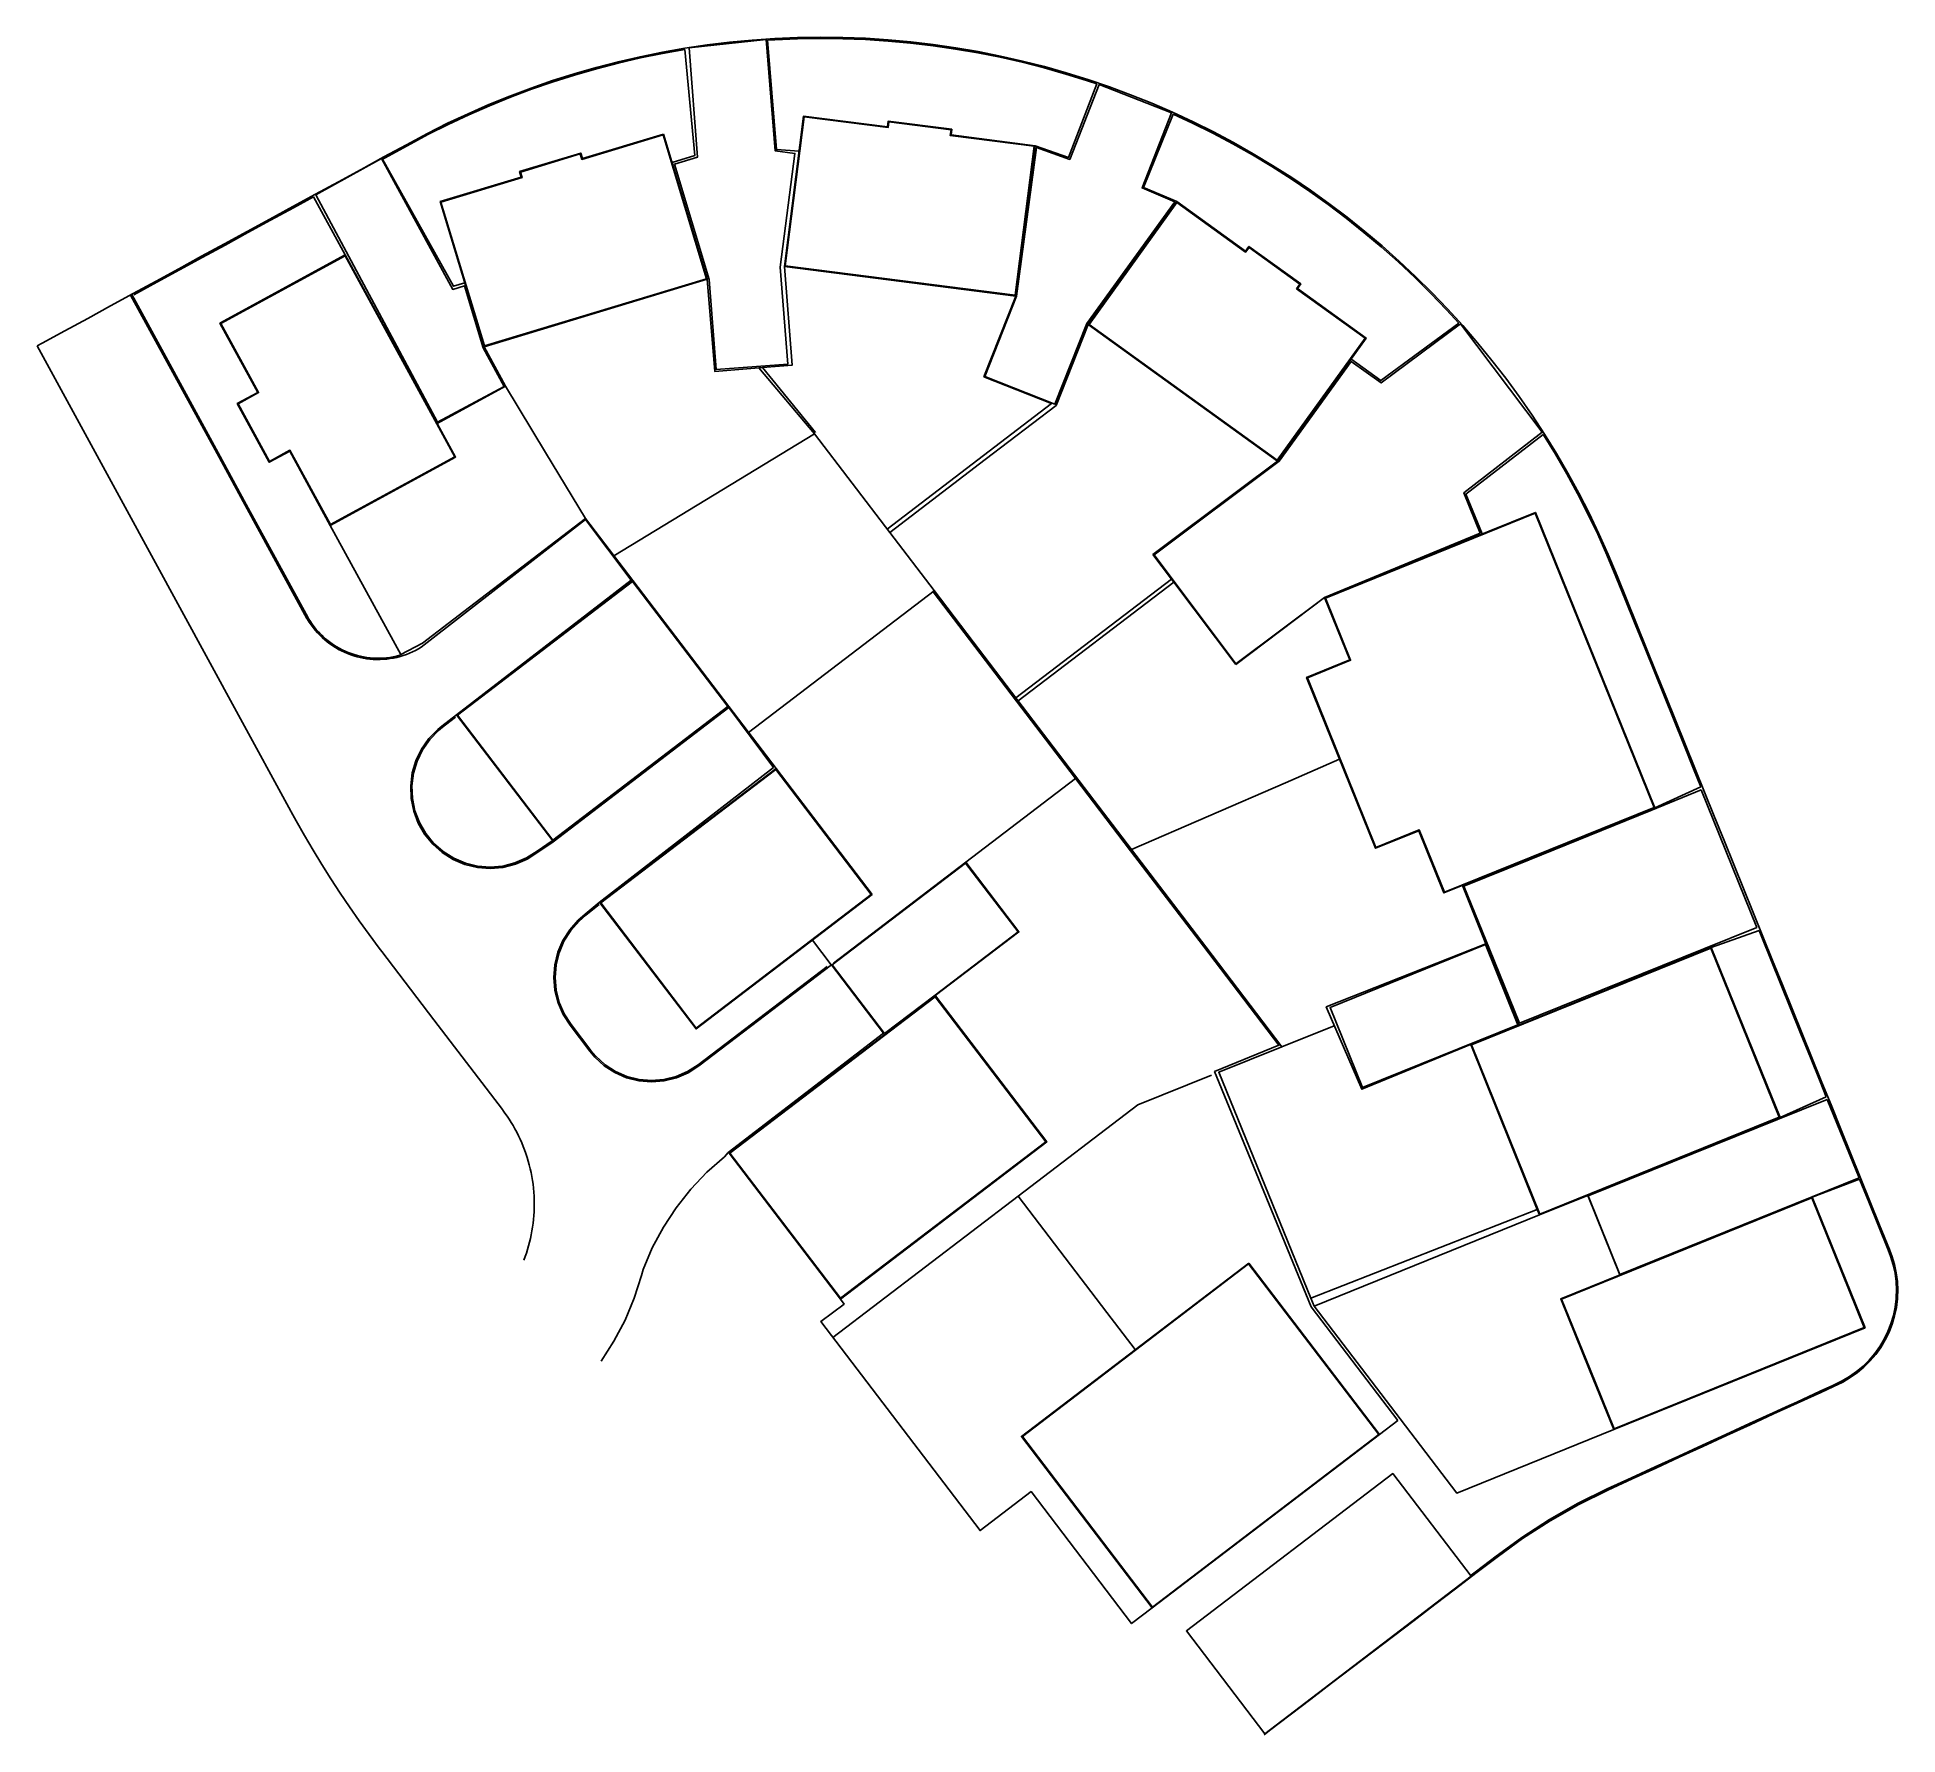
# Model space of a CAD drawing. Header units: metres. Extents: x 509194.9 to 509266.6, y 319642.9 to 319708.3.
import ezdxf

# ---------------------------------------------------------------- set-up
doc = ezdxf.new("R2010")
doc.units = ezdxf.units.M
for name, color, linetype in [('3D_LINES', 3, 'Continuous'), ('PLOTS EXTERNAL LEVEL', 150, 'Continuous'), ('PLOTS FFL', 1, 'Continuous')]:
    doc.layers.add(name, color=color, linetype=linetype)

msp = doc.modelspace()

# ---------------------------------------------------------------- linework, layer by layer
at = {"layer": '3D_LINES'}
for points in [[(509266.284, 319661.556, 12.83), (509266.269, 319661.595, 12.829), (509265.894, 319662.522, 12.814), (509265.519, 319663.449, 12.799), (509265.144, 319664.376, 12.783), (509264.769, 319665.304, 12.768), (509264.394, 319666.231, 12.752), (509264.019, 319667.158, 12.737), (509263.645, 319668.085, 12.722), (509263.27, 319669.012, 12.706), (509262.895, 319669.939, 12.691), (509262.52, 319670.866, 12.676), (509262.145, 319671.793, 12.66), (509261.77, 319672.72, 12.645), (509261.395, 319673.647, 12.629), (509261.021, 319674.574, 12.614), (509260.646, 319675.501, 12.6), (509260.271, 319676.429, 12.588), (509259.896, 319677.356, 12.577), (509259.521, 319678.283, 12.567), (509259.146, 319679.21, 12.559), (509258.771, 319680.137, 12.552), (509258.397, 319681.064, 12.547), (509258.022, 319681.991, 12.543), (509257.647, 319682.918, 12.54), (509257.272, 319683.845, 12.539), (509256.897, 319684.772, 12.539), (509256.522, 319685.699, 12.541), (509256.147, 319686.626, 12.544), (509255.776, 319687.544, 12.548), (509255.43, 319688.376, 12.554), (509255.074, 319689.174, 12.561), (509254.696, 319689.962, 12.569), (509254.297, 319690.74, 12.579), (509253.878, 319691.508, 12.591), (509253.439, 319692.263, 12.603), (509252.98, 319693.007, 12.616), (509252.501, 319693.739, 12.628), (509252.004, 319694.457, 12.641), (509251.487, 319695.162, 12.653), (509250.952, 319695.854, 12.666), (509250.398, 319696.53, 12.678), (509249.827, 319697.192, 12.691), (509249.239, 319697.839, 12.703), (509248.634, 319698.469, 12.716), (509248.012, 319699.084, 12.728), (509247.374, 319699.682, 12.741), (509246.721, 319700.262, 12.753), (509246.052, 319700.825, 12.766), (509245.369, 319701.371, 12.778), (509244.671, 319701.898, 12.791), (509243.96, 319702.406, 12.803), (509243.236, 319702.895, 12.816), (509242.499, 319703.365, 12.828), (509241.75, 319703.815, 12.841), (509240.989, 319704.246, 12.853), (509240.217, 319704.655, 12.866), (509239.434, 319705.045, 12.878), (509238.641, 319705.413, 12.891), (509237.839, 319705.761, 12.903), (509237.028, 319706.087, 12.916), (509236.209, 319706.391, 12.928), (509235.381, 319706.673, 12.941), (509234.547, 319706.934, 12.953), (509233.706, 319707.172, 12.966), (509232.859, 319707.388, 12.978), (509232.006, 319707.582, 12.991), (509231.149, 319707.753, 13.003), (509230.288, 319707.901, 13.016), (509229.422, 319708.026, 13.028), (509228.554, 319708.128, 13.041), (509227.684, 319708.207, 13.053), (509226.811, 319708.264, 13.066), (509225.938, 319708.297, 13.078), (509225.064, 319708.306, 13.091), (509224.19, 319708.293, 13.103), (509223.316, 319708.257, 13.116), (509222.444, 319708.197, 13.128), (509221.574, 319708.114, 13.141), (509220.706, 319708.009, 13.153), (509219.842, 319707.88, 13.166), (509218.981, 319707.729, 13.178), (509218.124, 319707.554, 13.191), (509217.272, 319707.358, 13.203), (509216.426, 319707.138, 13.216), (509215.586, 319706.897, 13.228), (509214.753, 319706.633, 13.241), (509213.927, 319706.347, 13.253), (509213.109, 319706.039, 13.266), (509212.299, 319705.71, 13.278), (509211.498, 319705.36, 13.291), (509210.707, 319704.988, 13.303), (509209.925, 319704.595, 13.316), (509209.122, 319704.165, 13.328), (509208.25, 319703.691, 13.341), (509207.372, 319703.212, 13.353), (509206.494, 319702.734, 13.366), (509205.616, 319702.255, 13.378), (509204.738, 319701.777, 13.391), (509203.86, 319701.298, 13.403), (509202.982, 319700.82, 13.416), (509202.104, 319700.341, 13.428), (509201.226, 319699.863, 13.441), (509200.347, 319699.384, 13.453), (509199.469, 319698.906, 13.466), (509198.591, 319698.427, 13.478), (509197.713, 319697.949, 13.491), (509196.835, 319697.47, 13.503), (509195.957, 319696.992, 13.516), (509195.079, 319696.513, 13.528), (509194.889, 319696.41, 13.531)], [(509235.722, 319706.504, 12.935), (509235.366, 319706.626, 12.941), (509234.533, 319706.886, 12.953), (509233.693, 319707.124, 12.966), (509232.847, 319707.34, 12.978), (509231.996, 319707.533, 12.991), (509231.14, 319707.704, 13.003), (509230.28, 319707.851, 13.016), (509229.416, 319707.976, 13.028), (509228.549, 319708.078, 13.041), (509227.68, 319708.158, 13.053), (509226.809, 319708.214, 13.066), (509225.937, 319708.247, 13.078), (509225.064, 319708.256, 13.091), (509224.191, 319708.243, 13.103), (509223.319, 319708.207, 13.116), (509223.03, 319708.187, 13.12)], [(509219.85, 319707.831, 13.166), (509218.99, 319707.68, 13.178), (509218.135, 319707.506, 13.191), (509217.284, 319707.309, 13.203), (509216.44, 319707.09, 13.216), (509215.601, 319706.849, 13.228), (509214.769, 319706.585, 13.241), (509213.944, 319706.3, 13.253), (509213.127, 319705.993, 13.266), (509212.318, 319705.664, 13.278), (509211.519, 319705.314, 13.291), (509210.729, 319704.943, 13.303), (509209.948, 319704.551, 13.316), (509209.145, 319704.121, 13.328), (509208.274, 319703.647, 13.341), (509208.2, 319703.606, 13.342)], [(509249.672, 319697.288, 12.693), (509249.202, 319697.805, 12.703), (509248.598, 319698.434, 12.716), (509247.977, 319699.048, 12.728), (509247.34, 319699.645, 12.741), (509246.688, 319700.224, 12.753), (509246.02, 319700.787, 12.766), (509245.338, 319701.331, 12.778), (509244.642, 319701.857, 12.791), (509243.932, 319702.365, 12.803), (509243.209, 319702.853, 12.816), (509242.473, 319703.323, 12.828), (509241.724, 319703.772, 12.841), (509240.965, 319704.202, 12.853), (509240.194, 319704.611, 12.866), (509239.412, 319705, 12.878), (509238.67, 319705.345, 12.89)], [(509205.536, 319702.155, 13.38), (509204.762, 319701.733, 13.391), (509203.884, 319701.254, 13.403), (509203.006, 319700.776, 13.416), (509202.128, 319700.297, 13.428), (509201.249, 319699.819, 13.441), (509200.371, 319699.34, 13.453), (509199.493, 319698.862, 13.466), (509198.615, 319698.383, 13.478), (509198.609, 319698.38, 13.478)], [(509223.684, 319699.472, 12.95), (509223.989, 319695.669, 12.925), (509222.834, 319695.576, 13), (509222.694, 319695.565, 13.15), (509220.999, 319695.429, 13.15), (509220.714, 319698.98, 13.175)], [(509211.045, 319682.196, 13.3), (509217.783, 319687.384, 13.25), (509216.02, 319689.718, 13.25), (509209.691, 319684.797, 13.25), (509209.583, 319684.733, 13.259), (509209.471, 319684.673, 13.267), (509209.356, 319684.618, 13.276), (509209.239, 319684.566, 13.285), (509209.118, 319684.52, 13.294), (509208.996, 319684.477, 13.303), (509208.872, 319684.44, 13.312), (509208.745, 319684.408, 13.321), (509208.618, 319684.381, 13.33), (509208.489, 319684.36, 13.339), (509208.36, 319684.343, 13.348), (509208.23, 319684.333, 13.357), (509208.1, 319684.327, 13.366), (509207.97, 319684.327, 13.375), (509207.841, 319684.332, 13.384), (509207.712, 319684.342, 13.393), (509207.585, 319684.357, 13.402), (509207.459, 319684.377, 13.41), (509207.335, 319684.403, 13.419), (509207.213, 319684.432, 13.428), (509207.092, 319684.467, 13.436), (509206.972, 319684.507, 13.445), (509206.852, 319684.552, 13.454), (509206.734, 319684.602, 13.463), (509206.617, 319684.657, 13.472), (509206.502, 319684.717, 13.481), (509206.389, 319684.782, 13.49), (509206.279, 319684.852, 13.499), (509206.172, 319684.926, 13.508), (509206.068, 319685.005, 13.517), (509205.967, 319685.087, 13.526), (509205.87, 319685.174, 13.535), (509205.776, 319685.265, 13.544), (509205.687, 319685.358, 13.553), (509205.602, 319685.456, 13.562), (509205.521, 319685.556, 13.57), (509205.445, 319685.658, 13.579), (509205.373, 319685.763, 13.588), (509205.29, 319685.897, 13.599), (509205.282, 319685.911, 13.6), (509202.903, 319690.275, 13.531), (509201.82, 319692.261, 13.5), (509198.489, 319698.371, 13.41)], [(509208.873, 319684.493, 13.311), (509208.858, 319684.489, 13.312), (509208.734, 319684.457, 13.321), (509208.608, 319684.431, 13.33), (509208.482, 319684.409, 13.339), (509208.354, 319684.393, 13.348), (509208.227, 319684.382, 13.357), (509208.099, 319684.377, 13.366), (509207.971, 319684.377, 13.375), (509207.844, 319684.382, 13.384), (509207.717, 319684.392, 13.393), (509207.592, 319684.407, 13.402), (509207.468, 319684.427, 13.41), (509207.346, 319684.451, 13.419), (509207.226, 319684.481, 13.428), (509207.107, 319684.515, 13.436), (509206.988, 319684.554, 13.445), (509206.87, 319684.599, 13.454), (509206.754, 319684.648, 13.463), (509206.639, 319684.702, 13.472), (509206.526, 319684.761, 13.481), (509206.415, 319684.825, 13.49), (509206.307, 319684.894, 13.499), (509206.201, 319684.967, 13.508), (509206.099, 319685.044, 13.517), (509205.999, 319685.125, 13.526), (509205.904, 319685.211, 13.535), (509205.812, 319685.3, 13.544), (509205.724, 319685.392, 13.553), (509205.64, 319685.488, 13.562), (509205.56, 319685.586, 13.57), (509205.485, 319685.687, 13.579), (509205.415, 319685.791, 13.588), (509205.333, 319685.923, 13.599), (509205.326, 319685.935, 13.6), (509202.947, 319690.299, 13.531), (509201.864, 319692.285, 13.5), (509198.533, 319698.395, 13.41)], [(509231.372, 319695.217, 12.925), (509232.602, 319698.332, 12.95)], [(509234.162, 319694.115, 12.7), (509235.392, 319697.232, 12.725)], [(509194.889, 319696.41, 13.46), (509198.202, 319690.333, 13.575), (509202.649, 319682.175, 13.351), (509204.665, 319678.478, 13.25), (509204.672, 319678.464, 13.25), (509204.676, 319678.457, 13.25), (509204.677, 319678.455, 13.25), (509204.679, 319678.452, 13.25), (509204.871, 319678.103, 13.25), (509205.192, 319677.538, 13.25), (509205.522, 319676.977, 13.25), (509205.861, 319676.422, 13.25), (509206.208, 319675.872, 13.25), (509206.564, 319675.327, 13.25), (509206.928, 319674.788, 13.25), (509207.3, 319674.254, 13.25), (509207.68, 319673.727, 13.25), (509208.069, 319673.206, 13.25), (509208.167, 319673.076, 13.25), (509210.175, 319670.443, 13.275), (509212.817, 319666.978, 13.2), (509212.828, 319666.963, 13.2), (509212.913, 319666.849, 13.202), (509212.996, 319666.731, 13.203), (509213.076, 319666.611, 13.205), (509213.154, 319666.488, 13.207), (509213.229, 319666.363, 13.208), (509213.301, 319666.235, 13.21), (509213.371, 319666.105, 13.212), (509213.437, 319665.973, 13.214), (509213.501, 319665.839, 13.215), (509213.561, 319665.703, 13.217), (509213.618, 319665.564, 13.219), (509213.672, 319665.424, 13.22), (509213.723, 319665.283, 13.222), (509213.77, 319665.139, 13.224), (509213.813, 319664.995, 13.226), (509213.853, 319664.849, 13.227), (509213.889, 319664.702, 13.229), (509213.922, 319664.553, 13.231), (509213.951, 319664.404, 13.232), (509213.976, 319664.254, 13.234), (509213.997, 319664.104, 13.236), (509214.015, 319663.953, 13.238), (509214.028, 319663.802, 13.239), (509214.038, 319663.65, 13.241), (509214.044, 319663.499, 13.243), (509214.046, 319663.348, 13.245), (509214.044, 319663.197, 13.246), (509214.039, 319663.046, 13.248), (509214.03, 319662.896, 13.25), (509214.017, 319662.747, 13.252), (509214, 319662.598, 13.253), (509213.98, 319662.45, 13.255), (509213.956, 319662.304, 13.257), (509213.929, 319662.158, 13.258), (509213.898, 319662.014, 13.26), (509213.864, 319661.872, 13.262), (509213.826, 319661.731, 13.263), (509213.786, 319661.591, 13.265), (509213.742, 319661.454, 13.267), (509213.695, 319661.318, 13.268), (509213.645, 319661.184, 13.27)], [(509212.108, 319696.379, 13.25), (509212.939, 319694.856, 13.225), (509214.48, 319692.305, 13.238), (509216.022, 319689.755, 13.25), (509217.841, 319687.369, 13.25)], [(509255.645, 319654.65, 12.875), (509249.596, 319652.204, 13.07), (509247.417, 319655.062, 13.11), (509244.101, 319659.41, 13.1), (509243.977, 319659.715, 12.92), (509240.421, 319668.417, 12.82), (509242.858, 319669.403, 12.69), (509239.924, 319673.25, 12.69), (509237.065, 319677, 12.74), (509234.87, 319679.878, 12.785), (509232.647, 319682.793, 12.86), (509230.957, 319685.01, 12.926), (509229.452, 319686.984, 12.985), (509227.745, 319689.222, 12.95), (509224.849, 319693.021, 13.05), (509222.694, 319695.565, 13.15)], [(509222.834, 319695.576, 13), (509224.881, 319693.077, 13.05)], [(509210.304, 319693.422, 13.25), (509212.938, 319694.858, 13.225)], [(509231.372, 319695.217, 12.925), (509233.982, 319694.186, 12.925)], [(509233.982, 319694.186, 12.925), (509227.645, 319689.354, 12.953)], [(509234.162, 319694.115, 12.7), (509231.426, 319692.028, 12.925), (509227.745, 319689.222, 12.95)], [(509224.849, 319693.021, 13.05), (509217.113, 319688.323, 13.25)], [(509259.006, 319679.423, 12.558), (509258.725, 319680.118, 12.552), (509258.35, 319681.045, 12.547), (509257.975, 319681.972, 12.543), (509257.6, 319682.899, 12.54), (509257.226, 319683.826, 12.539), (509256.851, 319684.754, 12.539), (509256.476, 319685.681, 12.541), (509256.101, 319686.608, 12.544), (509255.73, 319687.525, 12.548), (509255.385, 319688.356, 12.554), (509255.028, 319689.153, 12.561), (509254.651, 319689.94, 12.569), (509254.253, 319690.717, 12.579), (509253.835, 319691.483, 12.591), (509253.396, 319692.238, 12.603), (509252.938, 319692.98, 12.616), (509252.932, 319692.99, 12.616)], [(509237.888, 319688.369, 12.7), (509241.154, 319690.824, 12.7), (509242.685, 319691.974, 12.725)], [(509206.181, 319689.492, 13.4), (509208.896, 319684.512, 13.25), (509209.735, 319684.961, 13.25), (509211.326, 319686.174, 13.25), (509216.022, 319689.755, 13.25)], [(509241.077, 319684.131, 12.5), (509238.688, 319687.306, 12.55), (509238.598, 319687.425, 12.7), (509237.888, 319688.369, 12.7)], [(509222.303, 319681.516, 13.25), (509229.46, 319686.973, 12.985)], [(509229.414, 319686.938, 12.985), (509232.626, 319682.726, 12.92), (509234.904, 319679.738, 12.985), (509237.027, 319676.953, 12.985), (509239.832, 319673.275, 12.9), (509242.741, 319669.46, 12.9), (509240.265, 319668.443, 13.035), (509241.954, 319664.331, 13.025), (509243.99, 319659.374, 13.111), (509247.328, 319654.995, 13.2)], [(509238.598, 319687.425, 12.7), (509232.602, 319682.853, 12.86)], [(509238.688, 319687.306, 12.55), (509232.696, 319682.73, 12.858)], [(509244.502, 319686.709, 12.425), (509241.077, 319684.131, 12.5)], [(509216.551, 319674.959, 13.3), (509223.264, 319680.169, 13.25), (509221.539, 319682.476, 13.25), (509214.778, 319677.302, 13.25), (509214.186, 319676.899, 13.24), (509213.771, 319676.633, 13.234), (509213.317, 319676.436, 13.227), (509212.838, 319676.316, 13.22), (509212.346, 319676.274, 13.214), (509211.854, 319676.312, 13.207), (509211.374, 319676.429, 13.2), (509210.919, 319676.621, 13.193), (509210.501, 319676.885, 13.187), (509210.131, 319677.212, 13.18), (509209.819, 319677.595, 13.196), (509209.572, 319678.023, 13.212), (509209.398, 319678.485, 13.228), (509209.3, 319678.969, 13.244), (509209.282, 319679.463, 13.261), (509209.344, 319679.953, 13.277), (509209.483, 319680.427, 13.293), (509209.697, 319680.872, 13.309), (509209.981, 319681.277, 13.325), (509210.325, 319681.63, 13.316), (509210.482, 319681.758, 13.313), (509211.045, 319682.196, 13.3)], [(509221.545, 319682.51, 13.25), (509223.364, 319680.125, 13.25)], [(509214.736, 319677.334, 13.25), (509214.159, 319676.941, 13.24), (509213.747, 319676.677, 13.234), (509213.301, 319676.484, 13.227), (509212.83, 319676.365, 13.22), (509212.346, 319676.324, 13.214), (509211.862, 319676.361, 13.207), (509211.39, 319676.476, 13.2), (509210.942, 319676.666, 13.193), (509210.531, 319676.925, 13.187), (509210.167, 319677.247, 13.18), (509209.86, 319677.623, 13.196), (509209.618, 319678.044, 13.212), (509209.446, 319678.499, 13.228), (509209.35, 319678.975, 13.244), (509209.332, 319679.461, 13.261), (509209.393, 319679.943, 13.277), (509209.53, 319680.409, 13.293), (509209.741, 319680.847, 13.309), (509210.019, 319681.245, 13.325), (509210.359, 319681.594, 13.316), (509210.513, 319681.719, 13.313), (509211.009, 319682.105, 13.301)], [(509245.079, 319680.481, 12.425), (509242.993, 319679.575, 12.4), (509237.065, 319677, 12.74)], [(509230.674, 319676.512, 13.25), (509234.904, 319679.738, 12.985)], [(509250.721, 319673.37, 12.575), (509249.815, 319675.611, 12.425)], [(509221.519, 319665.333, 13.25), (509227.502, 319669.927, 13.25), (509225.496, 319672.558, 13.25), (509220.389, 319668.664, 13.25), (509219.977, 319668.4, 13.24), (509219.528, 319668.206, 13.229), (509219.053, 319668.089, 13.219), (509218.565, 319668.05, 13.208), (509218.077, 319668.09, 13.198), (509217.602, 319668.21, 13.188), (509217.153, 319668.405, 13.177), (509216.742, 319668.671, 13.167), (509216.38, 319669, 13.156), (509216.185, 319669.231, 13.15), (509215.424, 319670.229, 13.189), (509215.157, 319670.644, 13.204), (509214.961, 319671.098, 13.219), (509214.84, 319671.577, 13.234), (509214.798, 319672.069, 13.249), (509214.836, 319672.561, 13.264), (509214.953, 319673.041, 13.28), (509215.146, 319673.496, 13.295), (509215.409, 319673.914, 13.31), (509215.737, 319674.284, 13.325), (509216.001, 319674.51, 13.317), (509216.551, 319674.959, 13.3)], [(509225.33, 319672.494, 13.25), (509220.361, 319668.705, 13.25), (509219.954, 319668.444, 13.24), (509219.512, 319668.254, 13.229), (509219.044, 319668.138, 13.219), (509218.565, 319668.1, 13.208), (509218.085, 319668.14, 13.198), (509217.618, 319668.258, 13.188), (509217.177, 319668.45, 13.177), (509216.773, 319668.711, 13.167), (509216.416, 319669.035, 13.156), (509216.224, 319669.262, 13.15), (509215.465, 319670.257, 13.189), (509215.201, 319670.668, 13.204), (509215.008, 319671.114, 13.219), (509214.89, 319671.585, 13.234), (509214.848, 319672.069, 13.249), (509214.886, 319672.553, 13.264), (509215.001, 319673.025, 13.28), (509215.19, 319673.473, 13.295), (509215.449, 319673.884, 13.31), (509215.772, 319674.248, 13.325), (509216.033, 319674.472, 13.317), (509216.543, 319674.889, 13.301)], [(509263.837, 319667.475, 12.731), (509263.598, 319668.066, 12.722), (509263.223, 319668.993, 12.706), (509262.848, 319669.92, 12.691), (509262.474, 319670.847, 12.676), (509262.099, 319671.774, 12.66), (509261.724, 319672.701, 12.645), (509261.349, 319673.629, 12.629), (509261.247, 319673.881, 12.625)], [(509225.493, 319672.562, 13.25), (509224.769, 319673.512, 13.25)], [(509242.858, 319669.403, 12.69), (509244.869, 319670.214, 12.575)], [(509225.554, 319658.197, 13.25), (509232.693, 319663.64, 13.25), (509237.307, 319667.158, 13.2), (509240.148, 319668.307, 13.035)], [(509216.622, 319657.281, 13.305), (509217.117, 319658.052, 13.297), (509217.544, 319658.863, 13.29), (509217.898, 319659.708, 13.282), (509218.177, 319660.581, 13.275), (509218.239, 319660.819, 13.273), (509218.594, 319661.649, 13.265), (509219.02, 319662.445, 13.258), (509219.516, 319663.2, 13.25), (509220.076, 319663.908, 13.25), (509220.697, 319664.563, 13.25), (509221.373, 319665.162, 13.25), (509221.519, 319665.333, 13.25)], [(509266.238, 319661.538, 12.83), (509266.222, 319661.576, 12.829), (509265.847, 319662.504, 12.814), (509265.472, 319663.431, 12.799), (509265.123, 319664.295, 12.784)], [(509237.2, 319657.729, 13.1), (509236.112, 319659.156, 13.075), (509232.693, 319663.64, 13.25)], [(509252.699, 319663.136, 12.575), (509243.977, 319659.715, 12.92)], [(509254.642, 319663.672, 12.725), (509255.879, 319660.613, 12.725)], [(509244.101, 319659.41, 13.1), (509252.786, 319662.922, 12.725)], [(509242.17, 319642.888, 13.222), (509242.385, 319643.052, 13.219), (509243.18, 319643.658, 13.207), (509243.976, 319644.265, 13.196), (509244.771, 319644.871, 13.184), (509245.566, 319645.477, 13.172), (509246.361, 319646.084, 13.161), (509247.157, 319646.69, 13.149), (509247.952, 319647.296, 13.138), (509248.747, 319647.903, 13.126), (509249.542, 319648.509, 13.114), (509250.337, 319649.115, 13.103), (509251.15, 319649.735, 13.091), (509252.133, 319650.45, 13.08), (509253.198, 319651.137, 13.068), (509254.3, 319651.764, 13.056), (509255.412, 319652.316, 13.045), (509256.354, 319652.748, 13.033), (509257.263, 319653.165, 13.022), (509258.172, 319653.582, 13.01), (509259.081, 319653.999, 12.998), (509259.99, 319654.416, 12.987), (509260.899, 319654.833, 12.975), (509261.808, 319655.25, 12.964), (509262.316, 319655.483, 12.957), (509262.716, 319655.667, 12.952), (509263.625, 319656.084, 12.94), (509264.115, 319656.309, 12.934), (509264.473, 319656.482, 12.928), (509264.763, 319656.653, 12.923), (509265.035, 319656.845, 12.917), (509265.29, 319657.059, 12.912), (509265.527, 319657.294, 12.906), (509265.743, 319657.548, 12.9), (509265.937, 319657.818, 12.895), (509266.108, 319658.104, 12.889), (509266.255, 319658.403, 12.884), (509266.376, 319658.713, 12.878), (509266.471, 319659.033, 12.873), (509266.539, 319659.359, 12.867), (509266.579, 319659.689, 12.862), (509266.582, 319659.744, 12.86), (509266.592, 319660.022, 12.856), (509266.578, 319660.355, 12.851), (509266.535, 319660.685, 12.845), (509266.466, 319661.011, 12.839), (509266.364, 319661.347, 12.834), (509266.285, 319661.556, 12.831)], [(509250.157, 319649.04, 13.105), (509250.307, 319649.155, 13.103), (509251.121, 319649.775, 13.091), (509252.105, 319650.492, 13.08), (509253.172, 319651.18, 13.068), (509254.276, 319651.808, 13.056), (509255.39, 319652.361, 13.045), (509256.333, 319652.793, 13.033), (509257.242, 319653.211, 13.022), (509258.151, 319653.628, 13.01), (509259.06, 319654.044, 12.998), (509259.969, 319654.461, 12.987), (509260.878, 319654.878, 12.975), (509261.787, 319655.295, 12.964), (509262.295, 319655.529, 12.957), (509262.696, 319655.712, 12.952), (509263.605, 319656.129, 12.94), (509264.094, 319656.354, 12.934), (509264.45, 319656.527, 12.928), (509264.736, 319656.695, 12.923), (509265.005, 319656.885, 12.917), (509265.257, 319657.096, 12.912), (509265.49, 319657.328, 12.906), (509265.703, 319657.578, 12.9), (509265.895, 319657.846, 12.895), (509266.064, 319658.128, 12.889), (509266.209, 319658.423, 12.884), (509266.328, 319658.73, 12.878), (509266.422, 319659.045, 12.873), (509266.489, 319659.367, 12.867), (509266.53, 319659.693, 12.862), (509266.532, 319659.746, 12.86), (509266.542, 319660.022, 12.856), (509266.528, 319660.351, 12.851), (509266.486, 319660.677, 12.845), (509266.417, 319660.999, 12.839), (509266.316, 319661.331, 12.834), (509266.238, 319661.539, 12.831)], [(509237.862, 319647.777, 13.1), (509237.067, 319647.171, 13.1), (509233.189, 319652.257, 13.125), (509231.225, 319650.76, 13.15), (509225.084, 319658.813, 13.25), (509225.983, 319659.488, 13.25), (509225.842, 319659.674, 13.25)], [(509247.328, 319654.995, 13.2), (509246.622, 319654.456, 13.1)]]:
    msp.add_polyline3d(points, dxfattribs=at)
at = {"layer": '3D_LINES', "linetype": 'Continuous'}
for points in [[(509219.354, 319703.48, 13.175), (509220.23, 319703.745, 13.175), (509219.85, 319707.831, 13.166)], [(509224.252, 319703.915, 12.95), (509223.376, 319703.978, 12.976), (509223.03, 319708.187, 13.12)], [(509233.342, 319704.126, 12.95), (509234.636, 319703.674, 12.928), (509235.722, 319706.504, 12.935)], [(509238.808, 319701.969, 12.725), (509237.527, 319702.514, 12.777), (509238.67, 319705.345, 12.89)], [(509211.365, 319698.839, 13.175), (509210.936, 319698.709, 13.175), (509208.2, 319703.606, 13.342)], [(509205.536, 319702.155, 13.38), (509206.762, 319699.92, 13.25)], [(509245.52, 319695.907, 12.725), (509246.675, 319695.074, 12.725), (509249.672, 319697.288, 12.693)], [(509250.569, 319689.162, 12.425), (509249.947, 319690.7, 12.425), (509252.932, 319692.99, 12.616)], [(509257.23, 319678.613, 12.425), (509259.006, 319679.423, 12.558)], [(509259.406, 319673.233, 12.575), (509261.247, 319673.881, 12.625)], [(509262.059, 319666.671, 12.575), (509263.837, 319667.475, 12.731)], [(509263.296, 319663.612, 12.65), (509265.123, 319664.295, 12.784)]]:
    msp.add_polyline3d(points, dxfattribs=at)
for points in [[(509220.009, 319707.895, 13.163), (509220.336, 319703.688, 13.173), (509219.444, 319703.419, 13.175), (509220.789, 319698.97, 13.175), (509221.057, 319695.5, 13.15), (509223.816, 319695.713, 13.125), (509223.527, 319699.45, 13.025), (509224.087, 319703.831, 12.95), (509223.326, 319703.928, 12.976), (509222.977, 319708.222, 13.12)], [(509235.821, 319706.484, 12.934), (509234.68, 319703.598, 12.928), (509233.401, 319704.058, 12.925), (509232.631, 319698.329, 12.925), (509231.407, 319695.233, 12.925), (509234.109, 319694.165, 12.925), (509235.335, 319697.268, 12.8), (509238.728, 319701.963, 12.775), (509237.47, 319702.497, 12.725), (509238.602, 319705.39, 12.889)], [(509205.63, 319702.229, 13.378), (509210.319, 319693.477, 13.25), (509212.879, 319694.848, 13.25), (509212.078, 319696.342, 13.25), (509211.357, 319698.727, 13.25), (509210.903, 319698.59, 13.175), (509208.155, 319703.629, 13.342)], [(509249.741, 319697.264, 12.692), (509246.677, 319694.983, 12.716), (509245.527, 319695.813, 12.725), (509242.752, 319691.964, 12.65), (509237.937, 319688.361, 12.7), (509241.079, 319684.161, 12.5), (509244.5, 319686.72, 12.425), (509250.495, 319689.191, 12.5), (509249.867, 319690.745, 12.475), (509252.891, 319693.08, 12.616)], [(509259.016, 319679.298, 12.553), (509257.07, 319678.508, 12.425), (509252.39, 319676.609, 12.425), (509249.871, 319675.587, 12.5), (509250.853, 319673.16, 12.575), (509252.008, 319670.305, 12.575), (509259.113, 319673.175, 12.5), (509261.159, 319674.002, 12.618)], [(509263.869, 319667.371, 12.729), (509261.961, 319666.602, 12.575), (509254.661, 319663.661, 12.725), (509255.88, 319660.628, 12.725), (509263.294, 319663.617, 12.65), (509265.107, 319664.357, 12.78)]]:
    msp.add_polyline3d(points, close=True, dxfattribs=at)
at = {"layer": '3D_LINES'}
msp.add_polyline3d([(509250.146, 319648.996, 13.036), (509247.128, 319652.955, 13.2), (509239.175, 319646.892, 13.2), (509242.199, 319642.927, 13.15)], close=True, dxfattribs=at)
at = {"layer": 'PLOTS EXTERNAL LEVEL', "linetype": 'Continuous'}
for points, elevation in [([(509233.342, 319704.126), (509230.105, 319704.539), (509230.134, 319704.762), (509227.689, 319705.075), (509227.66, 319704.851), (509224.424, 319705.265), (509223.684, 319699.472), (509232.601, 319698.332), (509232.602, 319698.333)], 12.95), ([(509219.024, 319704.57), (509215.901, 319703.627), (509215.836, 319703.842), (509213.477, 319703.129), (509213.542, 319702.913), (509210.419, 319701.97), (509212.108, 319696.379), (509220.714, 319698.98)], 13.175), ([(509243.454, 319698.619), (509243.585, 319698.802), (509241.586, 319700.243), (509241.454, 319700.061), (509238.808, 319701.969), (509235.392, 319697.231), (509242.685, 319691.974), (509246.1, 319696.711)], 12.725), ([(509257.23, 319678.613), (509252.628, 319689.994), (509244.502, 319686.709), (509245.472, 319684.31), (509243.806, 319683.636), (509246.467, 319677.053), (509248.134, 319677.727), (509249.104, 319675.328)], 12.425), ([(509221.545, 319682.51), (509217.841, 319687.369), (509211.05, 319682.191), (509214.754, 319677.332)], 13.25), ([(509227.069, 319675.266), (509223.364, 319680.125), (509216.573, 319674.947), (509220.278, 319670.088)], 13.25), ([(509241.58, 319661.068), (509232.821, 319654.389), (509237.862, 319647.777), (509246.622, 319654.456)], 13.1)]:
    msp.add_lwpolyline(points, close=True, dxfattribs=dict(at, elevation=elevation))
for points, elevation in [([(509229.501, 319671.371), (509232.722, 319673.826), (509230.674, 319676.512), (509225.573, 319672.623)], 13.25), ([(509251.997, 319670.237), (509250.721, 319673.37), (509244.567, 319670.938), (509245.936, 319667.767), (509250.131, 319669.488)], 12.575), ([(509227.623, 319669.932), (509221.55, 319665.302), (509225.842, 319659.674), (509233.796, 319665.738), (509229.506, 319671.365)], 13.25)]:
    msp.add_lwpolyline(points, dxfattribs=dict(at, elevation=elevation))
for points in [[(509206.762, 319699.92, 13.25), (509201.931, 319697.286, 13.4), (509203.385, 319694.62, 13.4), (509202.595, 319694.189, 13.4), (509203.829, 319691.925, 13.4), (509204.619, 319692.356, 13.4), (509206.181, 319689.492, 13.4), (509211.012, 319692.126, 13.25), (509206.762, 319699.92, 13.25)], [(509265.335, 319658.568, 12.875), (509263.296, 319663.612, 12.65), (509253.605, 319659.694, 12.725), (509254.713, 319656.955, 12.875), (509255.645, 319654.65, 12.875), (509265.335, 319658.568, 12.875)]]:
    msp.add_polyline3d(points, close=True, dxfattribs=at)
for points in [[(509250.133, 319669.483, 12.575), (509252.699, 319663.136, 12.575), (509252.786, 319662.922, 12.725), (509254.642, 319663.672, 12.725), (509262.059, 319666.671, 12.575), (509259.406, 319673.233, 12.575), (509259.406, 319673.233, 12.575)], [(509259.406, 319673.233, 12.575), (509251.997, 319670.237, 12.575)]]:
    msp.add_polyline3d(points, dxfattribs=at)
at = {"layer": 'PLOTS FFL', "linetype": 'Continuous'}
for points, elevation in [([(509233.314, 319704.104), (509230.077, 319704.517), (509230.106, 319704.741), (509227.71, 319705.047), (509227.682, 319704.823), (509224.446, 319705.237), (509223.712, 319699.493), (509232.58, 319698.36)], 13.1), ([(509219.007, 319704.539), (509215.884, 319703.595), (509215.819, 319703.811), (509213.508, 319703.112), (509213.573, 319702.897), (509210.45, 319701.953), (509212.125, 319696.411), (509220.683, 319698.997)], 13.325), ([(509243.419, 319698.614), (509243.55, 319698.796), (509241.591, 319700.208), (509241.46, 319700.026), (509238.813, 319701.934), (509235.427, 319697.237), (509242.679, 319692.009), (509246.065, 319696.706)], 12.875), ([(509206.752, 319699.886), (509201.965, 319697.276), (509203.419, 319694.61), (509202.629, 319694.179), (509203.839, 319691.959), (509204.629, 319692.39), (509206.191, 319689.526), (509210.978, 319692.136)], 13.55), ([(509252.615, 319689.962), (509244.535, 319686.695), (509245.505, 319684.296), (509243.838, 319683.622), (509246.481, 319677.085), (509248.148, 319677.759), (509249.118, 319675.36), (509257.198, 319678.627)], 12.575), ([(509221.51, 319682.515), (509217.836, 319687.334), (509211.085, 319682.186), (509214.759, 319677.367)], 13.4), ([(509227.034, 319675.271), (509223.36, 319680.09), (509216.608, 319674.942), (509220.283, 319670.123)], 13.4), ([(509232.689, 319673.827), (509230.669, 319676.477), (509225.528, 319672.557), (509227.548, 319669.907), (509229.489, 319671.386)], 13.25), ([(509251.955, 319670.251), (509250.707, 319673.337), (509244.714, 319670.914), (509245.957, 319667.838)], 12.575), ([(509259.392, 319673.2), (509250.163, 319669.474), (509252.799, 319662.954), (509262.026, 319666.685)], 12.725), ([(509233.761, 319665.743), (509229.499, 319671.331), (509221.585, 319665.297), (509225.846, 319659.709)], 13.4), ([(509265.303, 319658.582), (509263.282, 319663.579), (509253.638, 319659.68), (509254.736, 319656.964), (509255.659, 319654.682)], 13.025), ([(509246.587, 319654.461), (509241.575, 319661.033), (509232.856, 319654.385), (509237.867, 319647.812)], 13.25)]:
    msp.add_lwpolyline(points, close=True, dxfattribs=dict(at, elevation=elevation))

doc.saveas('drawing.dxf')
